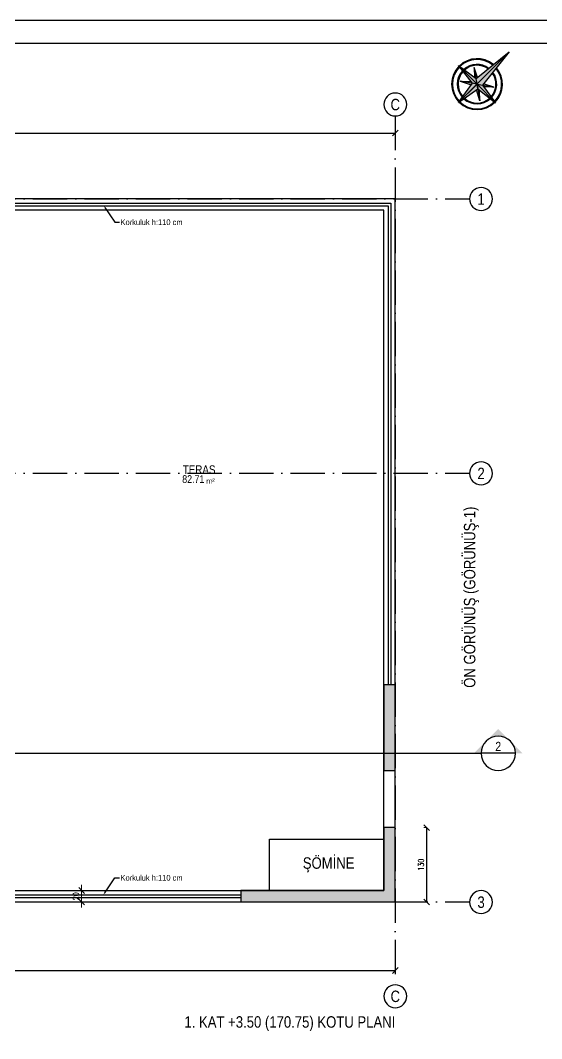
# Model space of a CAD drawing. Header units: millimetres. Extents: x 82776 to 137242, y 11666 to 27998.
# Drawn here: x 100144 to 101055, y 12884 to 14666 of the extents above; entities that cross this region are included whole.
import ezdxf
from ezdxf import colors
from ezdxf.entities.mleader import LeaderData, LeaderLine
from ezdxf.enums import TextEntityAlignment as Align
from ezdxf.math import Vec2, Vec3

# ---------------------------------------------------------------- set-up
doc = ezdxf.new("R2010")
doc.units = ezdxf.units.MM
doc.linetypes.add('ACAD_ISO10W100', pattern=[18, 12, -3, 0, -3])
doc.linetypes.add('DASHED', pattern=[15, 10, -5])
doc.layers.add('0_IFC_Area', color=100, linetype='Continuous', plot=False)
for name, color, linetype in [('0_IFC_Dimension_Exterior_50', 253, 'Continuous'), ('0_IFC_Elevation_3', 21, 'Continuous'), ('0_IFC_Grid', 14, 'ACAD_ISO10W100'), ('0_IFC_Grid_Text_100', 14, 'Continuous'), ('0_IFC_Legend_Viewport', 7, 'Continuous'), ('0_IFC_Notation_Section_50', 10, 'Continuous'), ('0_IFC_Room_Text(No)_50', 12, 'Continuous'), ('0_IFC_Text_Explanation_100', 231, 'Continuous'), ('0_IFC_Text_Explanation_50', 231, 'Continuous'), ('2_IFC_Handrail', 181, 'Continuous'), ('2_IFC_Wall', 130, 'Continuous'), ('6_IFC_Furniture', 35, 'Continuous')]:
    doc.layers.add(name, color=color, linetype=linetype)
doc.layers.add('0_IFC_Dimension_Interior_Vertical_50', color=253, linetype='Continuous', lineweight=0)
doc.styles.add('IFC_TEXT', font='ARIALN.TTF')
doc.styles.add('IFC_TEXT_DIM', font='romans.shx', dxfattribs={"width": 0.7})
doc.dimstyles.new('IFC_Dim50', dxfattribs={"dimtxt": 10, "dimasz": 10, "dimexe": 0.00125, "dimexo": 0.000625, "dimgap": 5, "dimtad": 1, "dimdec": 4, "dimrnd": 0.5, "dimzin": 9, "dimtxsty": 'IFC_TEXT_DIM', "dimblk": 'OBLIQUE', "dimcen": -2.5, "dimclrd": 256, "dimclre": 256, "dimclrt": 256, "dimazin": 0, "dimtfac": 1, "dimtdec": 4, "dimtix": 1, "dimtmove": 1, "dimatfit": 3, "dimfxl": 5, "dimfxlon": 1, "dimtfillclr": 256, "dimlwd": -1, "dimlwe": 5, "dimarcsym": 0})

# ---------------------------------------------------------------- blocks, each defined once
blk = doc.blocks.new('A$C13A74F9A')
at = {"layer": '0_IFC_Text_Explanation_50', "true_color": 0x636466}
h = blk.add_hatch(color=251, dxfattribs=at)
h.dxf.hatch_style = 1
h.paths.add_polyline_path([(2.328306e-10, 159.2276280787773), (-16.11822211625986, 11.28610061807558), (2.328306e-10, -4.656613e-10)])
h.paths.add_polyline_path([(48.7189010840375, 34.11334180133418), (15.46556157205486, 17.2765622572042), (16.11822207208024, 11.28610059991479)])
h.paths.add_polyline_path([(16.11822208028752, 11.28610060596838), (0, -4.656613e-10), (91.76542564341798, -1.3969839e-09)])
h.paths.add_polyline_path([(21.41385767777683, -8.520526597741991), (13.53189988370286, -9.475138313602656), (48.71890108380466, -34.11334182182327)])
h.paths.add_polyline_path([(2.328306e-10, -4.656613e-10), (-13.53189989854582, -9.475138315930963), (2.328306e-10, -91.7654256443493)])
h.paths.add_polyline_path([(-13.53189990285318, -9.475138315465301), (-21.41385772638023, -8.520526595413685), (-48.71890114131383, -34.11334182182327)])
h.paths.add_polyline_path([(-16.118222103687, 11.28610060922801), (-91.76542564318515, -1.3969839e-09), (2.328306e-10, -4.656613e-10)])
h.paths.add_polyline_path([(-15.4655616164091, 17.27656225580722), (-48.71890114154666, 34.1133418022655), (-16.11822211625986, 11.28610061807558)])
at = {"layer": '0_IFC_Text_Explanation_50', "true_color": 0x939598}
h = blk.add_hatch(color=252, dxfattribs=at)
h.dxf.hatch_style = 1
h.paths.add_polyline_path([(2.328306e-10, 159.2276280787773), (2.328306e-10, -4.656613e-10), (16.11822207208024, 11.28610059991479)])
h.paths.add_polyline_path([(48.7189010840375, 34.11334180133418), (16.11822208028752, 11.28610060596838), (23.23210168431979, 10.22475323081016)])
h.paths.add_polyline_path([(91.76542564341798, -1.3969839e-09), (0, -4.656613e-10), (13.53189985244535, -9.475138316862285)])
h.paths.add_polyline_path([(13.53189988370286, -9.475138313602656), (13.53189985244535, -9.475138316862285), (12.49624919483904, -15.77314459206536), (48.71890108380466, -34.11334182182327)])
h.paths.add_polyline_path([(13.53189985081553, -9.475138326641172), (2.328306e-10, -4.656613e-10), (2.328306e-10, -91.7654256443493)])
h.paths.add_polyline_path([(-12.49624923476949, -15.77314460743219), (-13.53189989906968, -9.475138312671334), (-48.71890114131383, -34.11334182182327)])
h.paths.add_polyline_path([(0, -4.656613e-10), (-91.76542564318515, -1.3969839e-09), (-13.53189989854582, -9.475138315930963)])
h.paths.add_polyline_path([(-23.23210172972176, 10.2247532303445), (-48.71890114154666, 34.1133418022655), (-16.118222103687, 11.28610060922801)])
at = {"layer": '0_IFC_Text_Explanation_50'}
for p, q in [((-16.11822211742401, 11.28610060736537), (2.328306e-10, 159.2276280787773)), ((2.328306e-10, 159.2276280787773), (16.11822207132354, 11.28610060736537)), ((-91.76542564318515, -1.3969839e-09), (-16.11822211742401, 11.28610060736537)), ((16.11822207132354, 11.28610060736537), (91.76542564341798, -1.3969839e-09)), ((2.328306e-10, -91.7654256443493), (-13.53189989854582, -9.475138315930963)), ((13.92325103282928, -9.749165375716984), (0, -4.656613e-10)), ((0, -4.656613e-10), (2.328306e-10, -91.7654256443493))]:
    blk.add_line(p, q, dxfattribs=at)
for points in [[(2.328306e-10, -91.7654256443493), (2.328306e-10, 159.2276280787773)], [(0, -4.656613e-10), (-48.71890114154666, 34.1133418022655)], [(-15.46556158550083, 17.2765622404404), (-48.71890114154666, 34.1133418022655), (-23.23210172972176, 10.2247532303445)], [(0, -4.656613e-10), (48.7189010840375, 34.11334180133418)], [(48.7189010840375, 34.11334180133418), (15.46556153940037, 17.2765622404404)], [(48.7189010840375, 34.11334180133418), (23.23210168420337, 10.22475323081016)], [(-91.76542564318515, -1.3969839e-09), (0, -4.656613e-10)], [(0, -4.656613e-10), (-48.71890114131383, -34.11334182182327)], [(-48.71890114131383, -34.11334182182327), (-21.41385772626382, -8.520526595413685)], [(-48.71890114131383, -34.11334182182327), (-12.49624923488591, -15.77314460743219)], [(0, -4.656613e-10), (48.71890108380466, -34.11334182182327)], [(91.76542564341798, -1.3969839e-09), (0, -4.656613e-10)], [(2.328306e-10, -91.7654256443493), (13.53189985244535, -9.475138316862285)], [(48.71890108380466, -34.11334182182327), (12.49624919489724, -15.77314459206536)], [(48.71890108380466, -34.11334182182327), (21.41385767800966, -8.520526597741991)]]:
    blk.add_lwpolyline(points, dxfattribs=at)
for points in [[(-91.76542564318515, -1.3969839e-09), (0, -4.656613e-10), (-13.53189989854582, -9.475138315930963)], [(91.76542564341798, -1.3969839e-09), (0, -4.656613e-10), (13.53189985244535, -9.475138316862285)]]:
    blk.add_lwpolyline(points, close=True, dxfattribs=at)
for radius, start, end in [(89.0949840096238, 94.94313789438152, 179.7436992207941), (86.22095226737783, 95.32019640302671, 179.4499033742368), (89.0949840096238, 0.2563007792059085, 85.05686211758002), (86.22095226737783, 0.550096625763146, 84.6798035969733), (68.97676181390241, 98.26103647351918, 177.1642116731554), (66.10273007165647, 98.90525403183582, 176.6650282631039), (68.97676181390241, 2.835788278581599, 81.73896353836243), (66.10273007165647, 3.334971688603435, 81.09474598002566), (89.0949840096238, 180.2151335511155, 269.7174856379262), (86.22095226737783, 180.4616857688037, 269.3935897589432), (68.97676181390241, 182.377639594919, 266.871621839741), (66.10273007165647, 182.7955001678632, 266.3202828233761), (89.0949840096238, 270.2825143620738, 359.7848664488845), (86.22095226737783, 270.6064102290513, 359.5383142311963), (68.97676181390241, 273.1283781482707, 357.622360405081), (66.10273007165647, 273.6797171766239, 357.2044998321368)]:
    blk.add_arc((0, -4.656613e-10), radius, start, end, dxfattribs=at)
blk = doc.blocks.new('*U122')
at = {"layer": '0_IFC_Legend_Viewport', "transparency": 33554687}
blk.add_lwpolyline([(-2300, 2920.000000000932), (0, 2920.000000000932), (0, 0), (-2300, 0)], close=True, dxfattribs=at)
at = {"style": 'IFC_TEXT'}
for tag, p in [('KOT', (-1159.062316709198, 17.96195260528475)), ('PAFTA', (-1977.028783164889, 17.92217528726905)), ('OLCEK', (-110.4468044673558, 17.90858112834394))]:
    blk.add_attdef(tag, p, '', height=35, dxfattribs=at)
blk = doc.blocks.new('*U1783')
at = {"layer": '0_IFC_Room_Text(No)_50'}
h = blk.add_hatch(color=256, dxfattribs=at)
h.paths.add_polyline_path([(-7.308e-13, 1060.660171091608), (-530.3300855458025, 530.3300855458039, -0.4142135623730946), (530.3300855458039, 530.3300855458046)])
h.paths.add_polyline_path([(530.3300855458039, 530.3300855458046, -0.1989123673796579), (749.9999995133613, 5.168e-13), (1060.660171091602, 5.2783e-12)])
h.paths.add_polyline_path([(-530.3300855458025, 530.3300855458039), (-1060.660171091608, -7.308e-13), (-749.999999513359, -5.168e-13, -0.198912367379658)])
at = {"layer": '0_IFC_Room_Text(No)_50', "linetype": 'Continuous'}
blk.add_line((-749.999999513359, 0), (749.999999513359, 0), dxfattribs=at)
blk.add_circle((0, 0), 749.9999995133599, dxfattribs=at)
at = {"layer": '0_IFC_Room_Text(No)_50', "style": 'IFC_TEXT'}
blk.add_attdef('NO', text='', height=399.9999999996362, dxfattribs=at).set_placement((0, 99.99999999990905), align=Align.CENTER)
for p in [(0, -99.99999999990905), (0, -373.5694305433572)]:
    blk.add_attdef('SHEET', text='', height=199.9999999998181, dxfattribs=at).set_placement(p, align=Align.TOP_CENTER)
blk = doc.blocks.new('E-F_KESIT YERLERI')
at = {"layer": '0_IFC_Notation_Section_50', "linetype": 'DASHED', "ltscale": 3, "const_width": 2}
blk.add_lwpolyline([(-1266.356258517524, 220.6507410397262), (803.6437414687243, 220.6507410380545)], dxfattribs=at)
ref = blk.add_blockref('*U1783', (833.5770005629018, 220.6507410380545), dxfattribs=dict(xscale=-0.0400000000259542, yscale=0.0400000000259542, zscale=0.0400000000259542))
ref.add_attrib('NO', '2', dxfattribs={"layer": '0_IFC_Room_Text(No)_50', "height": 16.00000001036713, "style": 'IFC_TEXT'}).set_placement((833.5770005629018, 224.6507410408485), align=Align.CENTER)
at = {"layer": '0_IFC_Notation_Section_50', "transparency": 33554687, "insert": (773.6437414844695, 335.2800385198607), "char_height": 20, "attachment_point": 1, "rotation": 89.99999999999474, "style": 'IFC_TEXT'}
blk.add_mtext_dynamic_manual_height_columns('ÖN GÖRÜNÜŞ (GÖRÜNÜŞ-1)', width=439.5235451016922, gutter_width=12.5, heights=[0], dxfattribs=at)
blk = doc.blocks.new('*U364')
blk.add_wipeout([(0, 0), (200.00000000000014, 0), (200.00000000000014, -90.00000000000009), (0, -90.00000000000009)]).dxf.layer = '6_IFC_Furniture'
at = {"layer": '6_IFC_Furniture', "transparency": 33554687}
blk.add_lwpolyline([(0, -90), (0, 0), (200, 0), (200, -90)], close=True, dxfattribs=at)
blk = doc.blocks.new('E_K1_PLAN')
at = {"layer": '0_IFC_Elevation_3'}
for points in [[(1054.999999999505, 14.99999984926398), (1054.999999999505, -1.507360139e-07), (1770.000000054628, -1.507360139e-07), (1770.000000054628, 1229.999999849264), (1054.999999999505, 1229.999999849264)], [(1054.999999999505, 19.99999984926398), (1750.000000054628, 19.99999984926398), (1750.000000054628, 1209.999999849264), (1054.999999999505, 1209.999999849264)]]:
    blk.add_lwpolyline(points, dxfattribs=at)
at = {"layer": '2_IFC_Handrail'}
for points in [[(1054.998749954902, 1222.499999674097), (1762.500000054628, 1222.500000080907), (1762.500000054628, 379.9999993049278)], [(1054.998749957783, 1217.499999674097), (1757.500000054628, 1217.500000078033), (1757.500000054628, 379.9999993049278)], [(1054.999999992957, 12.49999984926398), (1500.000000048079, 12.5000000822165)], [(1054.999999995576, 7.499999849263986), (1500.000000050699, 7.500000082216502)]]:
    blk.add_lwpolyline(points, dxfattribs=at)
at = {"layer": '2_IFC_Wall'}
blk.add_lwpolyline([(1750.000000054628, 229.999999849264), (1770.000000054628, 229.999999849264), (1770.000000054628, 379.9999993049278), (1750.000000054628, 379.9999993049278)], close=True, dxfattribs=at)
at = {"rotation": 180}
blk.add_blockref('*U364', (1750.000000054628, 19.99999984926398), dxfattribs=at)
at = {"layer": '2_IFC_Wall'}
h = blk.add_hatch(color=255, dxfattribs=at)
h.dxf.hatch_style = 1
h.paths.add_polyline_path([(1750.000000054628, 19.99999984926398), (1500.000000054628, 19.99999984926398), (1500.000000054628, -1.507360139e-07), (1770.000000054628, -1.507360139e-07), (1770.000000054628, 129.999999849264), (1750.000000054628, 129.999999849264)])
h.paths.add_polyline_path([(1750.000000054628, 229.999999849264), (1770.000000054628, 229.999999849264), (1770.000000054628, 379.9999993049278), (1750.000000054628, 379.9999993049278)])
blk.add_lwpolyline([(1750.000000054628, 19.99999984926398), (1500.000000054628, 19.99999984926398), (1500.000000054628, -1.507360139e-07), (1770.000000054628, -1.507360139e-07), (1770.000000054628, 129.999999849264), (1750.000000054628, 129.999999849264)], close=True, dxfattribs=at)
at = {"layer": '0_IFC_Text_Explanation_100', "transparency": 33554687, "insert": (1704.78909228323, 78.0159845119706), "char_height": 20, "attachment_point": 3, "style": 'IFC_TEXT'}
blk.add_mtext_dynamic_manual_height_columns('\\pxql;ŞÖMİNE', width=96.48594401418814, gutter_width=12.5, heights=[24.21319535588442], dxfattribs=at)
blk = doc.blocks.new('0_IFC_ROOM_TEXT_50')
at = {"layer": '0_IFC_Room_Text(No)_50', "insert": (13.22331008534548, -40.01630319140645), "char_height": 9.625, "attachment_point": 1, "style": 'IFC_TEXT'}
blk.add_mtext_dynamic_manual_height_columns('m²', width=16.69487349254196, gutter_width=6.875, heights=[0], dxfattribs=at)
at = {"layer": '0_IFC_Room_Text(No)_50', "style": 'IFC_TEXT'}
blk.add_attdef('ROOM_NAME', text='', height=13.475, dxfattribs=at).set_placement((0.6849643504997402, -24.84347337585382), align=Align.MIDDLE_CENTER)
blk.add_attdef('ROOM_NUMBER', text='', height=7.700000000000001, dxfattribs=at).set_placement((0.6849643504997402, -10.73308384955157), align=Align.CENTER)
blk.add_attdef('AREA', text='', height=13.475, dxfattribs=at).set_placement((9.849994887520786, -49.66181076269027), align=Align.RIGHT)
at = {"layer": '0_IFC_Text_Explanation_50', "style": 'IFC_TEXT', "flags": 1}
for tag, p in [('DÖŞEME:', (-41.0869077197376, -64.38477755741962)), ('DUVAR:', (-41.0869077197376, -75.47867937905733)), ('TAVAN:', (-41.0869077197376, -86.74387982443045))]:
    blk.add_attdef(tag, p, '', height=7.700000000000001, dxfattribs=at)
blk = doc.blocks.new('E_K1_ALAN')
at = {"layer": '0_IFC_Area'}
blk.add_lwpolyline([(235.0000000000291, -1.518183126e-07), (930.0000000551518, -1.518183126e-07), (930.0000000551518, 1189.999999848182), (235.0000000000291, 1189.999999848182)], close=True, dxfattribs=at)
ref = blk.add_blockref('0_IFC_ROOM_TEXT_50', (606.3405603189167, 761.0367870514164))
ref.add_attrib('ROOM_NAME', 'TERAS', dxfattribs={"layer": '0_IFC_Room_Text(No)_50', "height": 14.99999999999999, "style": 'IFC_TEXT'}).set_placement((607.0255246693413, 736.1933136765729), align=Align.MIDDLE_CENTER)
ref.add_attrib('AREA', '82.71', dxfattribs={"layer": '0_IFC_Room_Text(No)_50', "height": 13.47499999999999, "style": 'IFC_TEXT'}).set_placement((616.1905552065145, 712.9385468835826), align=Align.RIGHT)
blk = doc.blocks.new('_Oblique')
at = {"color": 0, "linetype": 'ByBlock', "lineweight": -2}
blk.add_line((-0.5, -0.5), (0.5, 0.5), dxfattribs=at)
blk = doc.blocks.new('*D717')
at = {"layer": '0_IFC_Dimension_Exterior_50', "lineweight": 5, "transparency": 16777216}
for p, q in [((1819.997692398946, -1100.000000150736), (1824.998942398946, -1100.000000150736)), ((1819.997692398946, -1230.000000150736), (1824.998942398946, -1230.000000150736))]:
    blk.add_line(p, q, dxfattribs=at)
at = {"layer": '0_IFC_Dimension_Exterior_50', "transparency": 16777216}
blk.add_line((1824.997692398946, -1230.000000150736), (1824.997692398946, -1100.000000150736), dxfattribs=at)
at = {"layer": 'Defpoints', "color": 0, "transparency": 16777216}
for p in [(1769.999999983994, -1100.000000150736), (1824.997692398946, -1100.000000150736), (1770.000000050583, -1230.000000150736)]:
    blk.add_point(p, dxfattribs=at)
at = {"layer": '0_IFC_Dimension_Exterior_50', "transparency": 16777216, "xscale": 10, "yscale": 10, "zscale": 10}
for p, rotation in [((1824.997692398946, -1100.000000150736), 90), ((1824.997692398946, -1230.000000150736), 270)]:
    blk.add_blockref('_Oblique', p, dxfattribs=dict(at, rotation=rotation))
at = {"layer": '0_IFC_Dimension_Exterior_50', "transparency": 16777216, "insert": (1814.997692398945, -1165.000000150737), "char_height": 10, "attachment_point": 5, "rotation": 90, "style": 'IFC_TEXT_DIM'}
blk.add_mtext('130', dxfattribs=at)
blk = doc.blocks.new('*D3478')
at = {"layer": '0_IFC_Dimension_Interior_Vertical_50', "transparency": 16777216}
for p, q in [((1221.577615705174, -1210.000000001477), (1221.577615705174, -1200.000000001477)), ((1221.577615705174, -1230.000000001477), (1221.577615705174, -1210.000000001477)), ((1221.577615705174, -1230.000000001477), (1221.577615705174, -1240.000000001477))]:
    blk.add_line(p, q, dxfattribs=at)
at = {"layer": '0_IFC_Dimension_Interior_Vertical_50', "lineweight": 5, "transparency": 16777216}
for p, q in [((1221.577615705174, -1210.000000001477), (1221.578865705174, -1210.000000001477)), ((1221.577615705174, -1230.000000001477), (1221.578865705174, -1230.000000001477))]:
    blk.add_line(p, q, dxfattribs=at)
at = {"layer": 'Defpoints', "color": 0, "transparency": 16777216}
for p in [(1221.57761570465, -1210.000000001477), (1221.577615705174, -1210.000000001477), (1221.57761570465, -1230.000000001477)]:
    blk.add_point(p, dxfattribs=at)
at = {"layer": '0_IFC_Dimension_Interior_Vertical_50', "transparency": 16777216, "xscale": 10, "yscale": 10, "zscale": 10}
for p, rotation in [((1221.577615705174, -1210.000000001477), 270), ((1221.577615705174, -1230.000000001477), 90)]:
    blk.add_blockref('_Oblique', p, dxfattribs=dict(at, rotation=rotation))
at = {"layer": '0_IFC_Dimension_Interior_Vertical_50', "transparency": 16777216, "insert": (1211.577615705173, -1220.000000001477), "char_height": 10, "attachment_point": 5, "rotation": 90, "style": 'IFC_TEXT_DIM'}
blk.add_mtext('20', dxfattribs=at)
blk = doc.blocks.new('0_IFC_AXIS_TEXT_100')
at = {"layer": '0_IFC_Grid_Text_100'}
blk.add_circle((0, 1000), 1000, dxfattribs=at)
at = {"layer": '0_IFC_Grid_Text_100', "style": 'IFC_TEXT'}
blk.add_attdef('AXIS_NO', text='', height=1000, dxfattribs=at).set_placement((0, 992.7158909265999), align=Align.MIDDLE_CENTER)
blk = doc.blocks.new('*D1847')
at = {"layer": '0_IFC_Dimension_Exterior_50', "lineweight": 5, "transparency": 16777216}
for p, q in [((8.1345206e-09, 1345.002500000579), (8.1345206e-09, 1345.003750000579)), ((1770.000000008134, 1345.002500000579), (1770.000000008134, 1345.003750000579))]:
    blk.add_line(p, q, dxfattribs=at)
at = {"layer": '0_IFC_Dimension_Exterior_50', "transparency": 16777216}
blk.add_line((8.1345206e-09, 1345.002500000579), (1770.000000008134, 1345.002500000579), dxfattribs=at)
at = {"layer": 'Defpoints', "color": 0, "transparency": 16777216}
for p in [(8.1345206e-09, 1345.002499999909), (1770.000000008134, 1345.002499999909), (1770.000000008134, 1345.002500000579)]:
    blk.add_point(p, dxfattribs=at)
at = {"layer": '0_IFC_Dimension_Exterior_50', "transparency": 16777216, "xscale": 10, "yscale": 10, "zscale": 10, "rotation": 180}
blk.add_blockref('_Oblique', (8.1345206e-09, 1345.002500000579), dxfattribs=at)
at = {"layer": '0_IFC_Dimension_Exterior_50', "transparency": 16777216, "xscale": 10, "yscale": 10, "zscale": 10}
blk.add_blockref('_Oblique', (1770.000000008134, 1345.002500000579), dxfattribs=at)
at = {"layer": '0_IFC_Dimension_Exterior_50', "transparency": 16777216, "insert": (855.0000000081345, 1365.002500000579), "char_height": 10, "attachment_point": 5, "style": 'IFC_TEXT_DIM'}
blk.add_mtext('1770', dxfattribs=at)
blk = doc.blocks.new('*D1858')
at = {"layer": '0_IFC_Dimension_Exterior_50', "lineweight": 5, "transparency": 16777216}
for p, q in [((2.09547592e-08, -124.9999999961856), (2.09547595e-08, -119.9987499961856)), ((1770.000000019878, -124.9999999961856), (1770.000000019878, -119.9987499961856))]:
    blk.add_line(p, q, dxfattribs=at)
at = {"layer": '0_IFC_Dimension_Exterior_50', "transparency": 16777216}
blk.add_line((2.09547595e-08, -119.9999999961856), (1770.000000019878, -119.9999999961856), dxfattribs=at)
at = {"layer": 'Defpoints', "color": 0, "transparency": 16777216}
for p in [(1770.000000019878, -119.9999999961856), (2.09547579e-08, -144.9975000000886), (1770.000000019878, -144.9999999884767)]:
    blk.add_point(p, dxfattribs=at)
at = {"layer": '0_IFC_Dimension_Exterior_50', "transparency": 16777216, "xscale": 10, "yscale": 10, "zscale": 10, "rotation": 180}
blk.add_blockref('_Oblique', (2.09547595e-08, -119.9999999961856), dxfattribs=at)
at = {"layer": '0_IFC_Dimension_Exterior_50', "transparency": 16777216, "xscale": 10, "yscale": 10, "zscale": 10}
blk.add_blockref('_Oblique', (1770.000000019878, -119.9999999961856), dxfattribs=at)
at = {"layer": '0_IFC_Dimension_Exterior_50', "transparency": 16777216, "insert": (855.0000000204162, -99.9999999961856), "char_height": 10, "attachment_point": 5, "style": 'IFC_TEXT_DIM'}
blk.add_mtext('1770', dxfattribs=at)
blk = doc.blocks.new('E_K1_DIS OLCU')
at = {"layer": '0_IFC_Dimension_Exterior_50'}
dim = blk.add_aligned_dim(p1=(1770.000000050582, -1230.000000150736), p2=(1769.999999983992, -1100.000000150736), distance=-54.99769241495392, dimstyle='IFC_Dim50', dxfattribs=at)
dim.commit()
dim.dimension.update_dxf_attribs({"geometry": '*D717', "text_midpoint": (1814.997692398945, -1165.000000150737)})
blk = doc.blocks.new('E_K1_IC OLCU')
at = {"layer": '0_IFC_Dimension_Interior_Vertical_50'}
dim = blk.add_aligned_dim(p1=(1221.577615704649, -1230.000000001477), p2=(1221.577615704649, -1210.000000001477), distance=-5.250058165984228e-10, dimstyle='IFC_Dim50', dxfattribs=at)
dim.commit()
dim.dimension.update_dxf_attribs({"geometry": '*D3478', "text_midpoint": (1211.577615705173, -1220.000000001477)})
blk = doc.blocks.new('E-F_CATI AKS')
at = {"layer": '0_IFC_Grid', "ltscale": 5}
for points in [[(1770.000000008134, 1375.002499999909), (1770.000000020955, -144.9975000000886)], [(-124.9999999909632, 1230.00249999978), (1900.000000009328, 1230.002500022307)], [(-124.9999999707797, 750.0024999997804), (1900.000000029511, 750.0025000223067)], [(-124.9999999909632, 0.0024999997804116), (1900.000000009328, 0.0025000223067764)]]:
    blk.add_lwpolyline(points, dxfattribs=at)
ref = blk.add_blockref('0_IFC_AXIS_TEXT_100', (1770.000000008134, 1375.002499999909), dxfattribs=dict(xscale=-0.02, yscale=0.02, zscale=0.02, rotation=0.0064968962269241))
ref.add_attrib('AXIS_NO', 'C', dxfattribs={"layer": '0_IFC_Grid_Text_100', "height": 20.00000000000003, "rotation": 0.006496897297367, "style": 'IFC_TEXT'}).set_placement((1769.997748682028, 1394.856817691087), align=Align.MIDDLE_CENTER)
ref = blk.add_blockref('0_IFC_AXIS_TEXT_100', (1919.999960150235, 1209.698686352476), dxfattribs=dict(xscale=-0.02, yscale=0.02, zscale=0.02, rotation=0.0064968962269241))
ref.add_attrib('AXIS_NO', '1', dxfattribs={"layer": '0_IFC_Grid_Text_100', "height": 20.00000000000003, "rotation": 0.006496897297367, "style": 'IFC_TEXT'}).set_placement((1919.997708824128, 1229.553004043653), align=Align.MIDDLE_CENTER)
ref = blk.add_blockref('0_IFC_AXIS_TEXT_100', (1919.999960170418, 729.6986863524762), dxfattribs=dict(xscale=-0.02, yscale=0.02, zscale=0.02, rotation=0.0064968962269241))
ref.add_attrib('AXIS_NO', '2', dxfattribs={"layer": '0_IFC_Grid_Text_100', "height": 20.00000000000003, "rotation": 0.006496897297367, "style": 'IFC_TEXT'}).set_placement((1919.997708844312, 749.5530040436533), align=Align.MIDDLE_CENTER)
ref = blk.add_blockref('0_IFC_AXIS_TEXT_100', (1919.999960150235, -20.30131364752378), dxfattribs=dict(xscale=-0.02, yscale=0.02, zscale=0.02, rotation=0.0064968962269241))
ref.add_attrib('AXIS_NO', '3', dxfattribs={"layer": '0_IFC_Grid_Text_100', "height": 20.00000000000003, "rotation": 0.006496897297367, "style": 'IFC_TEXT'}).set_placement((1919.997708824128, -0.4469959563466546), align=Align.MIDDLE_CENTER)
ref = blk.add_blockref('0_IFC_AXIS_TEXT_100', (1770.002622670261, -184.9974998683647), dxfattribs=dict(xscale=-0.02, yscale=0.02, zscale=0.02, rotation=0.0064968962269241))
ref.add_attrib('AXIS_NO', 'C', dxfattribs={"layer": '0_IFC_Grid_Text_100', "height": 20.00000000000003, "rotation": 0.006496897297367, "style": 'IFC_TEXT'}).set_placement((1770.000371344154, -165.1431821771875), align=Align.MIDDLE_CENTER)
at = {"layer": '0_IFC_Dimension_Exterior_50'}
for base, p1, p2, picture, middle in [((1770.000000008134, 1345.002500000579), (8.1345206e-09, 1345.002499999909), (1770.000000008134, 1345.002499999909), '*D1847', (855.0000000081345, 1355.002500000579)), ((1770.000000019878, -119.9999999961856), (2.09547579e-08, -144.9975000000886), (1770.000000019878, -144.9999999884767), '*D1858', (855.0000000204162, -109.9999999961855))]:
    dim = blk.add_linear_dim(base=base, p1=p1, p2=p2, dimstyle='IFC_Dim50', dxfattribs=at)
    dim.commit()
    dim.dimension.update_dxf_attribs({"geometry": picture, "text_midpoint": middle, "dimtype": 128})

msp = doc.modelspace()

# ---------------------------------------------------------------- block references
at = {"lineweight": 0, "ltscale": 100, "xscale": 0.4999999999999995, "yscale": 0.4999999999999995, "zscale": 0.4999999999999995, "rotation": 314.937882813586}
msp.add_blockref('A$C13A74F9A', (100941.9945845189, 14554.00093122233), dxfattribs=at)
msp.add_blockref('*U122', (101079.0835403365, 11705.55808665468))

# ---------------------------------------------------------------- texts
at = {"layer": '0_IFC_Text_Explanation_100', "transparency": 33554687, "insert": (100799.1132616654, 12923.415260528), "char_height": 20, "attachment_point": 3, "style": 'IFC_TEXT'}
msp.add_mtext_dynamic_manual_height_columns('\\pxqr;1. KAT +3.50 (170.75) KOTU PLANI', width=582.4666872486123, gutter_width=12.5, heights=[0], dxfattribs=at)

# ---------------------------------------------------------------- next in the draw order: block references
msp.add_blockref('E_K1_PLAN', (99029.08354040004, 13123.41526033894))

# ---------------------------------------------------------------- next in the draw order: linework, layer by layer
msp.add_lwpolyline([(82776.3923434407, 14665.55783866956), (82776.39234344049, 11665.55783866956), (130001.0486046518, 11665.55808665421), (130001.048604652, 14665.55808665421)], close=True)

# ---------------------------------------------------------------- next in the draw order: block references
for name, p in [('E-F_KESIT YERLERI', (100145.4397989635, 13162.76451930088)), ('E-F_CATI AKS', (99029.08354044546, 13123.4127604033)), ('E_K1_DIS OLCU', (99029.08354040408, 14353.41526033894)), ('E_K1_IC OLCU', (99029.08354043568, 14353.4152603408)), ('E_K1_ALAN', (99849.08354039952, 13143.41526034002))]:
    msp.add_blockref(name, p)

# ---------------------------------------------------------------- next in the draw order: leaders
at = {"layer": '0_IFC_Text_Explanation_50'}
ml = msp.add_multileader_mtext('Standard', dxfattribs=at)
ml.set_content('Korkuluk h:110 cm', color=256, style='IFC_TEXT')
ml.set_leader_properties()
ml.build(insert=Vec2(0, 0))
ctx = ml.context
ctx.base_point, ctx.char_height, ctx.plane_origin, ctx.plane_x_axis, ctx.plane_y_axis = Vec3(100316.6748948804, 14312.37736042984), 10, Vec3(100281.689705334, 14395.70340699911), Vec3(1, -2.365e-13), Vec3(2.365e-13, 1)
notes = []
notes.append((ctx, [(0, (1, 1, 0), (100308.6748948804, 14312.37736042984), (1, -2.365e-13), 8, [(0, [(100288.8957578842, 14341.80555588402)], 0, [])])]))
ctx.mtext.insert, ctx.mtext.text_direction, ctx.mtext.rotation, ctx.mtext.flow_direction = Vec3(100318.6748948803, 14317.46262645985), Vec3(1, -2.365e-13), 6.283185307179349, 5
ml = msp.add_multileader_mtext('Standard', dxfattribs=at)
ml.set_content('Korkuluk h:110 cm', color=256, style='IFC_TEXT')
ml.set_leader_properties()
ml.build(insert=Vec2(0, 0))
ctx = ml.context
ctx.base_point, ctx.char_height, ctx.plane_origin, ctx.plane_x_axis, ctx.plane_y_axis = Vec3(100316.6748948804, 13165.57031424679), 10, Vec3(100281.689705334, 13082.24426767751), Vec3(1, 2.365e-13), Vec3(-2.365e-13, 1)
notes.append((ctx, [(0, (1, 1, 0), (100308.6748948804, 13165.57031424679), (1, 2.365e-13), 8, [(0, [(100288.8957578842, 13136.14211879261)], 0, [])])]))
ctx.mtext.insert, ctx.mtext.text_direction, ctx.mtext.rotation, ctx.mtext.flow_direction = Vec3(100318.6748948803, 13170.6555802768), Vec3(1, 2.365e-13), 2.365e-13, 5
for ctx, leaders in notes:
    for number, flags, end, landing, length, lines in leaders:
        leader = LeaderData()
        leader.index, (leader.has_last_leader_line, leader.has_dogleg_vector, leader.attachment_direction) = number, flags
        leader.last_leader_point, leader.dogleg_vector, leader.dogleg_length = Vec3(end), Vec3(landing), length
        for number, points, colour, breaks in lines:
            line = LeaderLine()
            line.index, line.vertices, line.color, line.breaks = number, Vec3.list(points), colors.encode_raw_color(colour), breaks
            leader.lines.append(line)
        ctx.leaders.append(leader)

doc.saveas('drawing.dxf')
